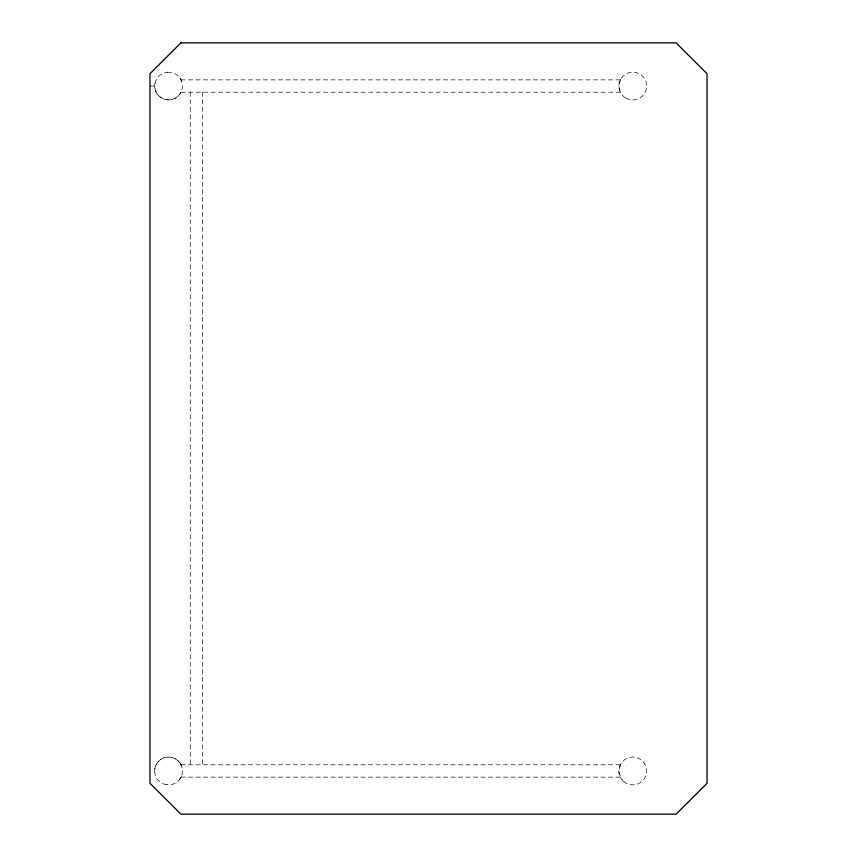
<?xml version="1.0" encoding="UTF-8"?>
<svg xmlns="http://www.w3.org/2000/svg" width="857" height="857" viewBox="0 0 857 857"><rect width="100%" height="100%" fill="white"/><g stroke="black" fill="none" stroke-linecap="round" stroke-linejoin="round"><path stroke-width="0.64" stroke-dasharray="4.29 3.21" d="M154.699 772.425L154.785 768.793A13.905 13.905 0 0 1 169.525 757.106A13.905 13.905 0 0 1 182.466 770.732A13.905 13.905 0 0 1 170.018 784.808L166.376 784.669M154.849 83.525L154.656 87.146A13.926 13.926 0 0 0 179.124 95.031L181.116 92.01M620.318 764.701L618.85 771.729L621.1 778.563M620.693 79.101L618.829 86.043L620.693 92.984M179.37 779.688L181.266 776.592M180.881 79.872L620.372 79.872M149.975 86.043L154.721 86.043M180.988 92.213L620.372 92.213M180.891 764.787L620.286 764.787M180.945 777.128L620.404 777.128M167.436 72.202L171.068 72.384A13.841 13.841 0 0 1 182.412 87.339A13.841 13.841 0 0 1 168.54 99.883A13.841 13.841 0 0 1 154.828 87.157M179.799 762.784L181.545 765.976M180.013 78.169L181.663 81.394M202.648 92.213L202.648 764.787M190.265 92.213L190.265 764.787M155.021 83.504A13.841 13.841 0 0 1 167.554 72.245M166.429 784.712A13.905 13.905 0 0 1 154.742 772.468M154.785 768.793A13.926 13.926 0 0 1 179.788 762.805M625.803 98.084A13.905 13.905 0 0 0 646.66 86.043A13.905 13.905 0 0 0 625.803 74.002A13.905 13.905 0 0 0 625.803 98.084M623.489 781.327A13.905 13.905 0 0 0 646.36 773.796A13.905 13.905 0 0 0 628.395 757.749A13.905 13.905 0 0 0 623.489 781.327"/><path stroke-width="1.29" d="M180.923 42.85L149.975 73.702L149.975 783.298L180.923 814.15L676.077 814.15L707.025 783.298L707.025 73.702L676.077 42.85L180.923 42.85"/></g></svg>
